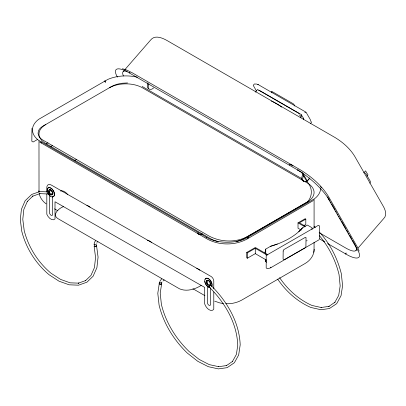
<?xml version="1.0" encoding="UTF-8"?>
<svg xmlns="http://www.w3.org/2000/svg" width="406" height="406" viewBox="0 0 406 406"><rect width="100%" height="100%" fill="white"/><g stroke="black" fill="none" stroke-linecap="round" stroke-linejoin="round"><path stroke-width="0.61" d="M48.974 193.007L48.974 193.271L49.344 192.256A1.837 1.35 89.5 0 1 50.07 191.916M39.017 192.099L38.981 140.963M225.903 303.713C231.359 303.972 236.901 302.764 241.692 300.12L305.099 263.514C309.631 260.88 313.447 256.389 313.985 251.035M314.041 250.563L314.082 242.291M313.843 252.319L314.183 249.264M94.04 244.62L94.496 242.321L95.552 240.712M264.951 252.74L265.742 249.091L270.543 246.315A72.222 41.696 0 0 0 298.816 231.638M159.294 283.413L157.797 293.279L159.091 305.129C163.506 323.465 173.773 339.964 187.252 353.027L197.793 361.315L208.293 366.679L218.352 368.897L227.127 367.674L234.384 362.725L238.667 355.006L240.19 344.861C239.296 321.912 226.807 300.953 210.744 285.169M303.713 119.679L303.678 118.623L301.161 114.502L260.058 90.771L258.779 90.68M47.746 191.891L39.864 191.566L31.744 194.423L25.147 200.711L21.427 209.268L20.3 219.605L21.792 231.354C26.091 248.239 35.743 263.545 49.09 274.735L59.078 281.226L69.152 284.804L78.586 285.179L86.965 282.17L93.126 276.197L96.912 267.635L98.074 257.11L96.486 245.122M159.588 282.353L160.06 281.388M31.967 128.362L31.825 141.268L33.114 142.014L37.509 139.476M96.867 243.047L97.08 242.651M300.323 116.842L300.455 115.68L299.161 114.868M209.846 284.388L209.628 284.033A1.837 0.563 -38.8 0 0 208.882 284.367L208.176 284.931M160.162 280.734L161.725 278.856M319.223 239.672L270.269 268.006L267.478 268.721L266.189 267.975L266.189 255.445L318.365 225.325L319.659 226.066L319.659 238.596M94.319 245.559C93.867 246.726 96.288 246.285 96.628 245.534M300.81 117.573L301.643 116.06L301.496 114.807M123.165 71.618L123.987 70.669M124.809 69.725L150.712 39.93C154.843 34.576 162.633 37.986 167.358 40.712L335.194 137.614C342.872 142.323 349.921 148.459 354.646 156.203L383.381 206.446C385.502 210.044 387.177 215.611 383.508 218.788L358.021 248.112M255.252 92.126L257.526 89.513L299.146 113.538M310.605 123.439L311.377 122.556L311.209 122.059M117.42 77.145L116.41 75.181A30.491 7.942 41 0 1 126.718 71.461L301.521 172.23L306.114 180.264L307.22 180.903L309.6 178.163M355.966 250.477L356.788 249.533M363.766 172.87L365.562 170.84L367.993 174.839L366.917 176.062M306.515 240.895L307.139 240.631M161.613 283.555C160.888 284.804 158.061 283.464 159.715 282.464M302.617 227.791L298.826 231.638L302.627 227.791L307.362 225.061L312.011 227.746L312.011 229.623M163.075 280.982L163.506 280.551M159.34 282.87C158.117 284.286 162.024 285.382 161.715 283.347L160.208 293.112L161.385 304.388C165.729 322.425 175.828 338.655 189.084 351.505L199.209 359.442L209.232 364.613L218.768 366.704L218.509 366.709L226.71 365.537L226.213 365.77L232.542 361.421L232.364 361.624L236.404 354.387L237.764 345.151C236.891 322.658 224.619 302.15 208.877 286.697L209.816 285.631A1.837 0.563 -38.8 0 1 210.567 285.296L210.729 285.281M369.886 183.228L370.419 182.066L370.145 180.99L366.014 173.869L364.984 172.976M313.386 200.518L246.868 239.154C234.805 245.549 219.407 245.534 207.364 239.109L39.681 142.054M94.395 244.194L94.207 244.762M297.705 170.089L298.06 169.875L297.705 170.089L300.44 171.758A30.491 7.942 41 0 1 327.256 196.91L358.579 251.684A30.491 7.942 41 0 1 348.272 255.404L327.586 243.549M213.784 291.965L213.784 309.027A7.069 4.101 59.8 0 1 209.227 309.773A7.069 4.101 59.8 0 1 204.665 303.81L204.665 287.407L201.209 285.428C194.956 289.341 186.593 291.919 179.508 288.818L57.49 218.367C51.79 214.373 59.24 208.029 63.483 206.618M94.481 245.95C93.542 246.843 96.131 246.65 96.542 246.107L96.435 245.569M111.178 86.737L43.036 126.078A17.011 9.82 0 0 0 38.6 130.57L38.047 133.173L38.692 135.787A17.92 10.343 0 0 0 43.29 140.329L209.191 236.114C220.773 242.245 235.587 242.768 247.29 236.673L307.611 201.843M46.33 143.749L47.979 142.8M50.725 146.581L52.369 145.632M74.339 160.685L76.526 159.421M266.615 260.195L255.283 253.648L247.381 258.211L246.726 257.835L246.726 252.466L255.349 247.487L267.833 254.699M301.201 230.065L298.014 228.228L298.014 222.858L305.155 218.732L305.809 219.113L305.809 224.482L303.678 225.711M246.726 252.466L247.381 252.842L255.283 248.284L267.153 255.135M305.809 219.113L299.415 222.803L305.312 226.208M164.288 279.993L164.125 280.069A1.198 0.7 60 0 1 163.709 280.003M277.364 244.021L270.462 246.32M208.912 286.357L208.643 286.357L209.669 285.403A1.827 0.34 -39 0 1 210.364 285.007L210.602 284.956M51.648 193.642L50.801 193.829M159.583 282.743L159.878 282.672M304.794 112.701L306.175 112.442L310.154 119.339L311.118 121.836M49.156 193.723L49.811 193.982A1.837 1.35 89.5 0 0 50.314 193.814M94.669 244.869L96.181 244.513L96.374 243.94M127.545 82.946L122.384 83.23A22.431 12.951 0 0 0 111.173 86.732M48.613 194.007L39.717 193.642L39.996 193.586L32.455 196.281L32.947 195.986L27.212 201.564L27.364 201.361L23.822 209.455L22.787 219.336L24.203 230.593C28.435 247.198 37.931 262.256 51.06 273.263L60.601 279.419L70.192 282.84L78.83 283.139L78.272 283.21L85.808 280.516L85.341 280.835L90.949 275.471L94.456 267.564L95.557 257.47L94.111 246.036M49.441 191.962L49.172 191.947A1.827 1.467 83.9 0 0 48.395 192.292L48.015 193.043A0.751 0.599 83.9 0 0 48.248 193.753L48.964 194.012A1.827 1.467 83.9 0 0 49.502 193.84M223.412 303.526L219.798 302.917L214.708 301.176M256.851 84.083L254.374 83.991L253.217 85.326L256.536 91.122M122.404 68.731L126.865 70.111L132.275 72.811L300.496 169.921C311.422 176.691 321.588 185.375 328.413 196.382L357.346 246.98L359.148 251.045M48.877 191.947L49.207 192.079M201.209 285.428L55.003 201.767L55.003 218.915A6.795 3.938 59.8 0 1 46.817 214.231L46.817 193.961M257.917 84.428L305.946 112.157M142.095 86.412L301.77 178.599M306.16 181.132L307.256 181.766M303.937 181.04L142.435 87.797A23.381 13.499 0 0 0 109.371 87.797M305.038 181.675L307.235 182.944A23.381 13.499 0 0 1 307.235 202.031L243.691 238.718A23.381 13.499 0 0 1 236.104 241.641M319.157 232.658L345.521 247.883A23.847 6.212 41 0 0 354.885 244.508L352.383 240.124M298.014 222.858L304.916 226.842M319.355 238.799L324.841 241.966M265.458 260.439L265.727 261.606L266.772 262.215M54.546 208.857L57.84 210.76M192.865 288.712L204.939 295.685M159.969 282.733L161.512 282.941L161.974 281.997M303.226 118.116L303.566 118.42M46.132 203.853C42.747 201.462 40.179 197.915 39.22 193.86M314.066 226.233L315.31 227.599M319.446 232.156C330.185 243.864 337.569 258.485 341.355 273.877L342.578 285.768L341.035 295.715L336.675 303.663L329.408 308.545L320.948 309.732L310.732 307.428C297.238 301.516 285.92 291.259 277.689 279.135M319.466 235.724C328.88 246.944 335.61 260.363 339.051 274.603L340.167 285.92L338.705 295.39L334.656 302.643L334.98 302.226L328.677 306.555L329.19 306.368L321.034 307.509L321.288 307.525L312.021 305.474C298.77 299.664 287.671 289.579 279.617 277.658M292.883 165.892L291.244 164.658L289.356 164.851L291.249 164.674L292.904 165.927M208.877 286.702L209.156 286.814A1.832 0.716 -43.6 0 0 209.384 286.748M207.892 285.362L208.227 285.443A1.837 0.563 -38.8 0 0 208.451 285.372M161.446 283.185L161.659 283.667L161.659 282.901M327.632 196.849L328.261 197.94M328.885 199.036L329.829 200.681M330.454 201.777L331.078 202.873M331.707 203.969L335.153 209.993M335.777 211.09L336.407 212.186M337.345 213.83L337.97 214.926M338.599 216.022L339.223 217.114M339.852 218.21L340.791 219.854M341.416 220.95L346.115 229.167M346.744 230.263L347.683 231.907M348.307 233.003L348.937 234.1M349.561 235.196L351.753 239.027M302.465 172.586L307.22 180.903M147.261 82.834L147.855 83.869M294.751 105.991L294.233 104.89A1.309 0.401 43.2 0 0 292.944 103.581L272.111 91.583A1.167 0.36 43.2 0 0 271.497 91.7L271.99 92.756M38.874 190.805L39.012 191.982M314.082 199.422L314.082 227.791M265.742 249.091L265.742 254.1M265.742 259.738L265.742 261.616M255.283 248.284L255.283 253.648M247.381 252.842L247.381 258.211M213.784 288.803L213.784 281.221A3.913 2.269 59.8 0 0 211.003 276.43L51.293 185.04A6.303 3.654 59.8 0 0 46.817 187.623L46.817 192.058M210.531 287.864L210.531 304.627A2.228 1.294 59.8 0 1 208.973 305.231A2.228 1.294 59.8 0 1 207.42 302.846L207.42 286.083M207.42 284.22L207.42 281.734A2.192 1.269 59.8 0 1 208.379 280.632A2.192 1.269 59.8 0 1 210.075 281.992M52.628 194.773L52.628 193.53A2.192 1.269 59.8 0 0 51.075 190.85A2.192 1.269 59.8 0 0 49.517 191.749M52.628 196.636L52.628 214.642A2.228 1.294 59.8 0 1 51.075 215.241A2.228 1.294 59.8 0 1 49.517 212.861L49.517 194.855M45.827 124.48A23.381 13.499 0 0 0 45.827 143.572L210.628 238.718A23.381 13.499 0 0 0 218.21 241.641M200.696 234.47A6.689 3.862 -60 0 0 202.244 233.876L202.193 233.907A6.613 3.816 -60 0 1 200.665 234.49M137.34 77.216A29.892 17.26 0 0 0 107.702 79.469L38.641 119.344A29.892 17.26 0 0 0 38.641 140.359L208.958 238.687A29.892 17.26 0 0 0 245.356 238.687L314.417 198.818A29.892 17.26 0 0 0 320.593 188.308M60.514 191.018A8.77 5.06 60 0 1 67.599 194.393M147.358 240.443A8.77 5.06 60 0 1 151.585 242.453M86.894 205.385A8.77 5.06 60 0 1 90.102 207.238M196.682 268.402A8.77 5.06 60 0 1 199.889 270.254M123.414 75.958A23.847 6.212 41 0 1 127.19 71.324M320.446 186.669A23.847 6.212 41 0 1 321.562 187.932M304.008 181.086A5.41 3.197 -56.1 0 1 303.12 174.372M309.763 178.006A5.41 3.197 -56.1 0 1 304.104 181.624A5.41 3.197 -56.1 0 1 303.607 175.828M148.682 88.681A5.41 3.197 -56.1 0 1 147.972 83.301M153.62 87.924A5.41 3.197 -56.1 0 1 149.058 88.99A5.41 3.197 -56.1 0 1 148.951 83.956M271.315 101.048A72.222 55.891 -29.8 0 1 281.693 107.118M52.76 192.368A2.857 1.654 59.8 0 1 52.349 194.682A2.857 1.654 59.8 0 1 50.146 193.956M49.03 192.074A2.857 1.654 59.8 0 1 49.639 189.668A2.857 1.654 59.8 0 1 52.11 191.048M47.522 188.739A5.116 2.964 59.8 0 1 53.43 190.678A5.116 2.964 59.8 0 1 52.328 196.874M50.466 196.123A5.116 2.964 59.8 0 1 48.72 194.322M47.558 191.957A5.116 2.964 59.8 0 1 47.289 189.663M47.431 192.033A5.116 2.964 59.8 0 1 50.562 188.008A5.116 2.964 59.8 0 1 54.247 195.489A5.116 2.964 59.8 0 1 48.593 194.398M48.903 192.15A2.857 1.654 59.8 0 1 50.476 189.82A2.857 1.654 59.8 0 1 52.78 193.723A2.857 1.654 59.8 0 1 50.014 194.032M207.71 284.54A2.857 1.654 59.8 0 1 206.837 280.48A2.857 1.654 59.8 0 1 210.059 282.272M210.328 282.952A2.857 1.654 59.8 0 1 210.349 284.748M209.897 287.463A5.116 2.964 59.8 0 1 205.817 284.149M205.609 283.758A5.116 2.964 59.8 0 1 204.868 281.348M205.091 279.328A5.116 2.964 59.8 0 1 209.811 279.698A5.116 2.964 59.8 0 1 211.836 286.286M209.77 287.539A5.116 2.964 59.8 0 1 204.741 281.424A5.116 2.964 59.8 0 1 208.765 278.978A5.116 2.964 59.8 0 1 211.709 286.357M208.095 285.058A2.857 1.654 59.8 0 1 206.349 281.267A2.857 1.654 59.8 0 1 208.923 280.982A2.857 1.654 59.8 0 1 210.222 284.824M49.339 193.774A1.832 1.289 -81.5 0 1 48.618 194.129L47.781 193.307L48.157 192.292A1.837 1.35 89.5 0 1 48.624 191.997M97.963 241.819A1.198 0.69 60.4 0 1 97.562 241.803M307.2 181.781A40.717 23.507 0 0 1 307.667 201.858M210.481 283.023A2.192 1.269 59.8 0 1 210.531 283.515M283.18 251.045L283.078 258.551A2.279 1.304 -58.9 0 0 284.672 259.475L304.957 247.914A1.198 0.685 -58.9 0 0 305.911 246.488L306.033 237.845A1.167 0.67 -58.9 0 0 305.119 237.485L284.129 249.451A1.309 0.751 -58.9 0 0 283.18 251.045M328.819 198.219L328.616 199.082L328.819 198.219M271.035 256.714L271.035 256.714M248.137 237.282L247.802 238.2L248.137 237.282M346.069 253.055L345.689 254.004L346.069 253.055M270.761 267.189L270.518 267.392L270.98 267.321L270.761 267.189M258.074 84.534L257.632 84.539L258.074 84.534M129.656 72.654L129.301 72.862L130.052 72.512L129.666 72.659M105.281 82.225L104.926 80.88L105.281 82.225M206.329 237.774L206.182 237.282L206.329 237.774M41.458 142.907L41.077 141.963L41.458 142.907M198.001 233.288L197.798 232.846A6.689 3.862 -60 0 0 200.209 234.521A6.613 3.816 -60 0 1 198.006 233.283"/></g></svg>
